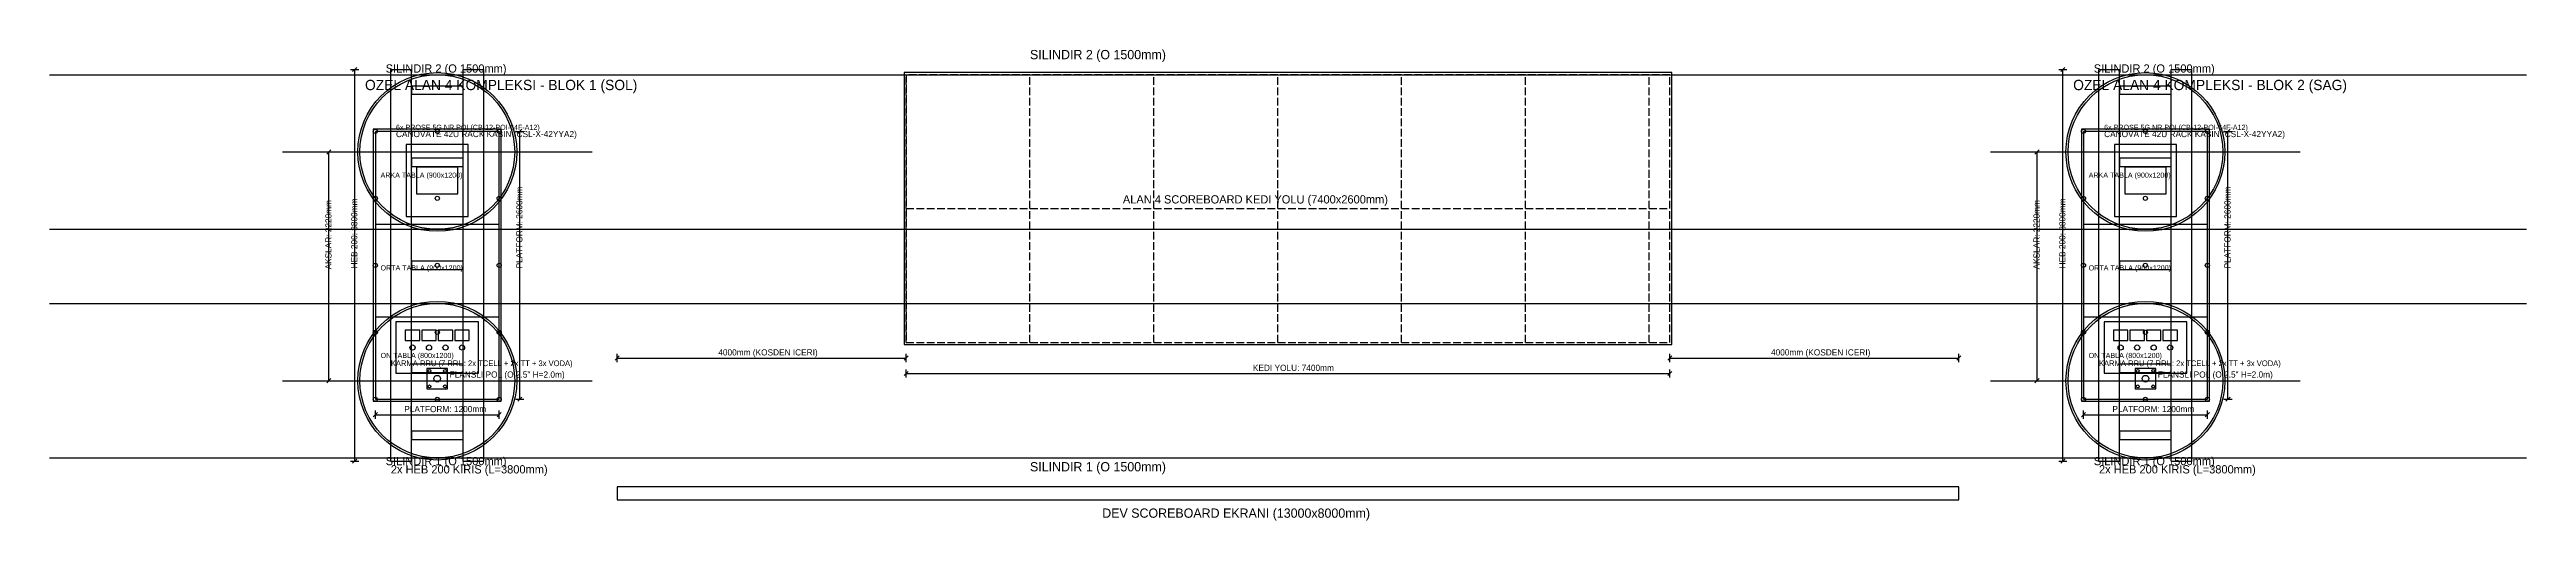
# Model space of a CAD drawing. Header units: millimetres. Extents: x -12000 to 12000, y -3027 to 1545.
import ezdxf

# ---------------------------------------------------------------- set-up
doc = ezdxf.new("R2010")
doc.units = ezdxf.units.MM
doc.linetypes.add('DASHED', pattern=[100, 75, -25])
for name, color, linetype in [('CELIK_KIRISLER_HEB200', 1, 'CONTINUOUS'), ('FLANSLI_POL_DONANIMI', 3, 'CONTINUOUS'), ('GUVENLIK_KORKULUKLARI', 2, 'CONTINUOUS'), ('KABINLER_42U_20U', 6, 'CONTINUOUS'), ('KEDI_YOLU_REFERANS', 8, 'DASHED'), ('OLCUKLER', 2, 'CONTINUOUS'), ('PLATFORM_TABLALARI', 7, 'CONTINUOUS'), ('POI_MODULLERI', 30, 'CONTINUOUS'), ('RRU_EKIPMANLARI', 5, 'CONTINUOUS'), ('TASICI_BORULAR_SILINDIRLER', 4, 'CONTINUOUS'), ('YAZILAR_ETIKETLER', 7, 'CONTINUOUS')]:
    doc.layers.add(name, color=color, linetype=linetype)

msp = doc.modelspace()

# ---------------------------------------------------------------- linework, layer by layer
at = {"layer": 'CELIK_KIRISLER_HEB200'}
for p, q in [((-8693, -2450), (-8693, 1350)), ((-8693, 1350), (-8493, 1350)), ((-8493, -2450), (-8493, 1350)), ((-7993, -2450), (-7993, 1350)), ((-7993, 1350), (-7793, 1350)), ((-7793, -2450), (-7793, 1350)), ((7858, -2450), (7858, 1350)), ((7858, 1350), (8058, 1350)), ((8058, -2450), (8058, 1350)), ((8558, -2450), (8558, 1350)), ((8558, 1350), (8758, 1350)), ((8758, -2450), (8758, 1350)), ((-7993, 1190), (-8493, 1190)), ((-8493, 1190), (-8493, 1110)), ((-8493, 1110), (-7993, 1110)), ((-7993, 1110), (-7993, 1190)), ((8558, 1190), (8058, 1190)), ((8058, 1190), (8058, 1110)), ((8058, 1110), (8558, 1110)), ((8558, 1110), (8558, 1190)), ((-7993, 490), (-8493, 490)), ((-8493, 490), (-8493, 410)), ((-7993, 410), (-7993, 490)), ((8558, 490), (8058, 490)), ((8058, 490), (8058, 410)), ((8558, 410), (8558, 490)), ((-8493, 410), (-7993, 410)), ((8058, 410), (8558, 410)), ((-7993, -510), (-8493, -510)), ((-8493, -510), (-8493, -590)), ((-8493, -590), (-7993, -590)), ((-7993, -590), (-7993, -510)), ((8558, -510), (8058, -510)), ((8058, -510), (8058, -590)), ((8058, -590), (8558, -590)), ((8558, -590), (8558, -510)), ((-7993, -1510), (-8493, -1510)), ((-8493, -1510), (-8493, -1590)), ((-8493, -1590), (-7993, -1590)), ((-7993, -1590), (-7993, -1510)), ((8558, -1510), (8058, -1510)), ((8058, -1510), (8058, -1590)), ((8058, -1590), (8558, -1590)), ((8558, -1590), (8558, -1510)), ((-7993, -2160), (-8493, -2160)), ((-8493, -2160), (-8493, -2240)), ((-7993, -2240), (-7993, -2160)), ((8558, -2160), (8058, -2160)), ((8058, -2160), (8058, -2240)), ((8558, -2240), (8558, -2160)), ((-8493, -2240), (-7993, -2240)), ((8058, -2240), (8558, -2240)), ((-8693, -2450), (-8493, -2450)), ((-7993, -2450), (-7793, -2450)), ((7858, -2450), (8058, -2450)), ((8558, -2450), (8758, -2450)), ((6500, -2700), (-6500, -2700)), ((-6500, -2700), (-6500, -2825)), ((-6500, -2825), (6500, -2825)), ((6500, -2825), (6500, -2700))]:
    msp.add_line(p, q, dxfattribs=at)
for centre in [(-8243, 550), (8308, 550), (-8243, -1670), (8308, -1670)]:
    msp.add_circle(centre, 770, dxfattribs=at)
at = {"layer": 'FLANSLI_POL_DONANIMI'}
for p, q in [((-8143, -1550), (-8343, -1550)), ((-8343, -1550), (-8343, -1750)), ((-8143, -1750), (-8143, -1550)), ((8408, -1550), (8208, -1550)), ((8208, -1550), (8208, -1750)), ((8408, -1750), (8408, -1550)), ((-8343, -1750), (-8143, -1750)), ((8208, -1750), (8408, -1750))]:
    msp.add_line(p, q, dxfattribs=at)
for centre, radius in [((-8318, -1575), 14), ((-8243, -1650), 31.8), ((-8168, -1575), 14), ((8233, -1575), 14), ((8308, -1650), 31.8), ((8383, -1575), 14), ((-8318, -1725), 14), ((-8168, -1725), 14), ((8233, -1725), 14), ((8383, -1725), 14)]:
    msp.add_circle(centre, radius, dxfattribs=at)
at = {"layer": 'GUVENLIK_KORKULUKLARI'}
for p, q in [((3720, 1320), (-3720, 1320)), ((-3720, 1320), (-3720, -1320)), ((3720, -1320), (3720, 1320)), ((-7623, 770), (-8863, 770)), ((-8863, 770), (-8863, -1870)), ((-7623, -1870), (-7623, 770)), ((8928, 770), (7688, 770)), ((7688, 770), (7688, -1870)), ((8928, -1870), (8928, 770)), ((-3720, -1320), (3720, -1320)), ((-8863, -1870), (-7623, -1870)), ((7688, -1870), (8928, -1870))]:
    msp.add_line(p, q, dxfattribs=at)
for centre in [(-8843, 750), (-8243, 750), (-7643, 750), (7708, 750), (8308, 750), (8908, 750), (-8843, 100), (-8243, 100), (-7643, 100), (7708, 100), (8308, 100), (8908, 100), (-8843, -550), (-8243, -550), (-7643, -550), (7708, -550), (8308, -550), (8908, -550), (-8843, -1200), (-8243, -1200), (-7643, -1200), (7708, -1200), (8308, -1200), (8908, -1200), (-8843, -1850), (-8243, -1850), (-7643, -1850), (7708, -1850), (8308, -1850), (8908, -1850)]:
    msp.add_circle(centre, 20, dxfattribs=at)
at = {"layer": 'KABINLER_42U_20U'}
for p, q in [((-7943, 624), (-8543, 624)), ((-8543, 624), (-8543, -76)), ((-7943, -76), (-7943, 624)), ((8608, 624), (8008, 624)), ((8008, 624), (8008, -76)), ((8608, -76), (8608, 624)), ((-8543, -76), (-7943, -76)), ((8008, -76), (8608, -76))]:
    msp.add_line(p, q, dxfattribs=at)
at = {"layer": 'KEDI_YOLU_REFERANS'}
for p, q in [((3700, 1300), (-3700, 1300)), ((-3700, 1300), (-3700, -1300)), ((-3700, -1300), (-3700, 1300)), ((-2500, -1300), (-2500, 1300)), ((-1300, -1300), (-1300, 1300)), ((-100, -1300), (-100, 1300)), ((1100, -1300), (1100, 1300)), ((2300, -1300), (2300, 1300)), ((3500, -1300), (3500, 1300)), ((3700, -1300), (3700, 1300)), ((-3700, 0), (3700, 0)), ((-3700, -1300), (3700, -1300))]:
    msp.add_line(p, q, dxfattribs=at)
at = {"layer": 'OLCUKLER'}
for p, q in [((-9083, 1350), (-9003, 1350)), ((-9063, 1330), (-9023, 1370)), ((-9043, -2450), (-9043, 1350)), ((7468, 1350), (7548, 1350)), ((7488, 1330), (7528, 1370)), ((7508, -2450), (7508, 1350)), ((-7483, 750), (-7403, 750)), ((-7463, 730), (-7423, 770)), ((-7443, -1850), (-7443, 750)), ((9068, 750), (9148, 750)), ((9088, 730), (9128, 770)), ((9108, -1850), (9108, 750)), ((-9333, 550), (-9253, 550)), ((-9313, 530), (-9273, 570)), ((-9293, -1670), (-9293, 550)), ((7218, 550), (7298, 550)), ((7238, 530), (7278, 570)), ((7258, -1670), (7258, 550)), ((-6520, -1470), (-6480, -1430)), ((-6500, -1490), (-6500, -1410)), ((-3720, -1470), (-3680, -1430)), ((-3700, -1490), (-3700, -1410)), ((3680, -1470), (3720, -1430)), ((3700, -1490), (3700, -1410)), ((6480, -1470), (6520, -1430)), ((6500, -1490), (6500, -1410)), ((-9333, -1670), (-9253, -1670)), ((-9313, -1690), (-9273, -1650)), ((-6500, -1450), (-3700, -1450)), ((-3720, -1620), (-3680, -1580)), ((-3700, -1640), (-3700, -1560)), ((-3700, -1600), (3700, -1600)), ((3680, -1620), (3720, -1580)), ((3700, -1450), (6500, -1450)), ((3700, -1640), (3700, -1560)), ((7218, -1670), (7298, -1670)), ((7238, -1690), (7278, -1650)), ((-7483, -1850), (-7403, -1850)), ((-7463, -1870), (-7423, -1830)), ((9068, -1850), (9148, -1850)), ((9088, -1870), (9128, -1830)), ((-8863, -2020), (-8823, -1980)), ((-8843, -2040), (-8843, -1960)), ((-8843, -2000), (-7643, -2000)), ((-7663, -2020), (-7623, -1980)), ((-7643, -2040), (-7643, -1960)), ((7688, -2020), (7728, -1980)), ((7708, -2040), (7708, -1960)), ((7708, -2000), (8908, -2000)), ((8888, -2020), (8928, -1980)), ((8908, -2040), (8908, -1960)), ((-9083, -2450), (-9003, -2450)), ((-9063, -2470), (-9023, -2430)), ((7468, -2450), (7548, -2450)), ((7488, -2470), (7528, -2430))]:
    msp.add_line(p, q, dxfattribs=at)
at = {"layer": 'PLATFORM_TABLALARI'}
for p, q in [((-7643, 750), (-8843, 750)), ((-8843, 750), (-8843, -1850)), ((-7643, -1850), (-7643, 750)), ((8908, 750), (7708, 750)), ((7708, 750), (7708, -1850)), ((8908, -1850), (8908, 750)), ((-8843, -150), (-7643, -150)), ((7708, -150), (8908, -150)), ((-8843, -1050), (-7643, -1050)), ((7708, -1050), (8908, -1050)), ((-8843, -1850), (-7643, -1850)), ((7708, -1850), (8908, -1850))]:
    msp.add_line(p, q, dxfattribs=at)
at = {"layer": 'POI_MODULLERI'}
for p, q in [((-8043, 404), (-8443, 404)), ((-8443, 404), (-8443, 144)), ((-8043, 144), (-8043, 404)), ((8508, 404), (8108, 404)), ((8108, 404), (8108, 144)), ((8508, 144), (8508, 404)), ((-8443, 144), (-8043, 144)), ((8108, 144), (8508, 144))]:
    msp.add_line(p, q, dxfattribs=at)
at = {"layer": 'RRU_EKIPMANLARI'}
for p, q in [((-7843, -1098.4), (-8643, -1098.4)), ((-8643, -1098.4), (-8643, -1598.4)), ((-8413, -1178.4), (-8553, -1178.4)), ((-8553, -1178.4), (-8553, -1278.4)), ((-8413, -1278.4), (-8413, -1178.4)), ((-8253, -1178.4), (-8393, -1178.4)), ((-8393, -1178.4), (-8393, -1278.4)), ((-8253, -1278.4), (-8253, -1178.4)), ((-8093, -1178.4), (-8233, -1178.4)), ((-8233, -1178.4), (-8233, -1278.4)), ((-8093, -1278.4), (-8093, -1178.4)), ((-7933, -1178.4), (-8073, -1178.4)), ((-8073, -1178.4), (-8073, -1278.4)), ((-7933, -1278.4), (-7933, -1178.4)), ((-7843, -1598.4), (-7843, -1098.4)), ((8708, -1098.4), (7908, -1098.4)), ((7908, -1098.4), (7908, -1598.4)), ((8138, -1178.4), (7998, -1178.4)), ((7998, -1178.4), (7998, -1278.4)), ((8138, -1278.4), (8138, -1178.4)), ((8298, -1178.4), (8158, -1178.4)), ((8158, -1178.4), (8158, -1278.4)), ((8298, -1278.4), (8298, -1178.4)), ((8458, -1178.4), (8318, -1178.4)), ((8318, -1178.4), (8318, -1278.4)), ((8458, -1278.4), (8458, -1178.4)), ((8618, -1178.4), (8478, -1178.4)), ((8478, -1178.4), (8478, -1278.4)), ((8618, -1278.4), (8618, -1178.4)), ((8708, -1598.4), (8708, -1098.4)), ((-8553, -1278.4), (-8413, -1278.4)), ((-8393, -1278.4), (-8253, -1278.4)), ((-8233, -1278.4), (-8093, -1278.4)), ((-8073, -1278.4), (-7933, -1278.4)), ((7998, -1278.4), (8138, -1278.4)), ((8158, -1278.4), (8298, -1278.4)), ((8318, -1278.4), (8458, -1278.4)), ((8478, -1278.4), (8618, -1278.4)), ((-8643, -1598.4), (-7843, -1598.4)), ((7908, -1598.4), (8708, -1598.4))]:
    msp.add_line(p, q, dxfattribs=at)
for centre in [(-8483, -1348.4), (-8323, -1348.4), (-8163, -1348.4), (-8003, -1348.4), (8068, -1348.4), (8228, -1348.4), (8388, -1348.4), (8548, -1348.4)]:
    msp.add_circle(centre, 25, dxfattribs=at)
at = {"layer": 'TASICI_BORULAR_SILINDIRLER'}
for p, q in [((-12000, 1300), (12000, 1300)), ((-9743, 550), (-6743, 550)), ((6808, 550), (9808, 550)), ((-12000, -200), (12000, -200)), ((-12000, -920), (12000, -920)), ((-9743, -1670), (-6743, -1670)), ((6808, -1670), (9808, -1670)), ((-12000, -2420), (12000, -2420))]:
    msp.add_line(p, q, dxfattribs=at)
for centre in [(-8243, 550), (8308, 550), (-8243, -1670), (8308, -1670)]:
    msp.add_circle(centre, 750, dxfattribs=at)

# ---------------------------------------------------------------- texts
at = {"layer": 'CELIK_KIRISLER_HEB200'}
for s, height, p in [('2x HEB 200 KIRIS (L=3800mm)', 80, (-8693, -2570)), ('2x HEB 200 KIRIS (L=3800mm)', 80, (7858, -2570)), ('DEV SCOREBOARD EKRANI (13000x8000mm)', 90, (-1800, -3000))]:
    msp.add_text(s, height=height, dxfattribs=at).set_placement(p)
at = {"layer": 'FLANSLI_POL_DONANIMI'}
for p in [(-8123, -1640), (8428, -1640)]:
    msp.add_text('FLANSLI POL (O 2.5" H=2.0m)', height=60, dxfattribs=at).set_placement(p)
at = {"layer": 'KABINLER_42U_20U'}
for p in [(-8643, 694), (7908, 694)]:
    msp.add_text('CANOVATE 42U RACK KABIN (CSL-X-42YYA2)', height=60, dxfattribs=at).set_placement(p)
at = {"layer": 'KEDI_YOLU_REFERANS'}
msp.add_text('ALAN 4 SCOREBOARD KEDI YOLU (7400x2600mm)', height=80, dxfattribs=at).set_placement((-1600, 50))
at = {"layer": 'OLCUKLER'}
for s, p in [('AKSLAR: 2220mm', (-9268, -590)), ('HEB 200: 3800mm', (-9018, -580)), ('PLATFORM: 2600mm', (-7418, -580)), ('AKSLAR: 2220mm', (7283, -590)), ('HEB 200: 3800mm', (7533, -580)), ('PLATFORM: 2600mm', (9133, -580))]:
    msp.add_text(s, height=60, rotation=90, dxfattribs=at).set_placement(p)
for s, p in [('4000mm (KOSDEN ICERI)', (-5520, -1425)), ('4000mm (KOSDEN ICERI)', (4680, -1425)), ('KEDI YOLU: 7400mm', (-340, -1575)), ('PLATFORM: 1200mm', (-8563, -1975)), ('PLATFORM: 1200mm', (7988, -1975))]:
    msp.add_text(s, height=60, dxfattribs=at).set_placement(p)
at = {"layer": 'PLATFORM_TABLALARI'}
for s, p in [('ARKA TABLA (900x1200)', (-8793, 300)), ('ARKA TABLA (900x1200)', (7758, 300)), ('ORTA TABLA (900x1200)', (-8793, -600)), ('ORTA TABLA (900x1200)', (7758, -600)), ('ON TABLA (800x1200)', (-8793, -1450)), ('ON TABLA (800x1200)', (7758, -1450))]:
    msp.add_text(s, height=50, dxfattribs=at).set_placement(p)
at = {"layer": 'POI_MODULLERI'}
for p in [(-8643, 764), (7908, 764)]:
    msp.add_text('6x PROSE 5G NR POI (CB-12-POI-64F-A12)', height=50, dxfattribs=at).set_placement(p)
at = {"layer": 'RRU_EKIPMANLARI'}
for p in [(-8693, -1528.4), (7858, -1528.4)]:
    msp.add_text('KARMA RRU (7 RRU: 2x TCELL + 2x TT + 3x VODA)', height=55, dxfattribs=at).set_placement(p)
at = {"layer": 'TASICI_BORULAR_SILINDIRLER'}
for s, height, p in [('SILINDIR 2 (O 1500mm)', 90, (-2500, 1450)), ('SILINDIR 2 (O 1500mm)', 80, (-8743, 1320)), ('SILINDIR 2 (O 1500mm)', 80, (7808, 1320)), ('SILINDIR 1 (O 1500mm)', 80, (-8743, -2490)), ('SILINDIR 1 (O 1500mm)', 90, (-2500, -2550)), ('SILINDIR 1 (O 1500mm)', 80, (7808, -2490))]:
    msp.add_text(s, height=height, dxfattribs=at).set_placement(p)
at = {"layer": 'YAZILAR_ETIKETLER'}
for s, p in [('OZEL ALAN 4 KOMPLEKSI - BLOK 1 (SOL)', (-8943, 1150)), ('OZEL ALAN 4 KOMPLEKSI - BLOK 2 (SAG)', (7608, 1150))]:
    msp.add_text(s, height=100, dxfattribs=at).set_placement(p)

doc.saveas('drawing.dxf')
